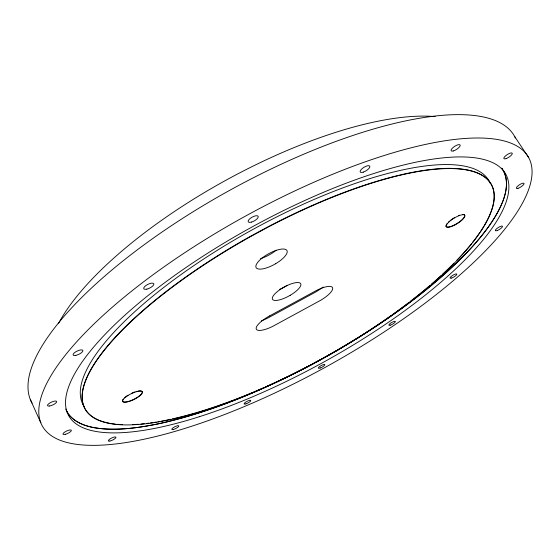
<?xml version="1.0" encoding="UTF-8"?>
<svg xmlns="http://www.w3.org/2000/svg" width="560" height="560" viewBox="0 0 560 560"><rect width="100%" height="100%" fill="white"/><g stroke="black" fill="none" stroke-linecap="round" stroke-linejoin="round"><path stroke-width="0.84" d="M358.351 337.582L337.218 350.315L312.459 364.098M358.953 337.218C399.497 311.689 438.578 283.031 471.31 247.835C483.686 234.045 495.453 219.219 502.593 201.957C506.765 191.317 509.012 177.968 501.711 168.14L502.593 169.225M446.194 226.093L446.278 226.835M318.85 360.514L312.977 363.72A232.057 70.917 -28.9 0 1 301.882 369.523M319.585 360.115L323.988 357.714M311.829 364.427C265.146 389.039 216.188 410.165 164.724 422.429C145.103 426.818 124.999 430.08 104.832 428.981C91.819 427.959 77.294 425.145 68.649 414.421M141.687 391.167L142.065 391.468A10.899 3.199 -26.1 0 1 131.439 400.372A10.899 3.199 -26.1 0 1 123.298 399.042M514.675 136.528L528.717 157.682A277.746 85.477 -28.9 0 1 198.905 423.843A277.746 85.477 -28.9 0 1 128.674 293.503A277.746 85.477 -28.9 0 1 528.717 157.682M66.563 410.879L67.956 413.252M503.202 170.471C510.573 184.107 504.147 200.207 497.448 212.765C487.452 230.426 473.865 245.735 459.571 260.022C417.984 300.405 369.306 332.808 318.696 360.731C268.275 387.856 215.187 411.166 159.124 423.668C137.487 428.036 115.024 431.375 93.058 427.49C82.138 425.278 70.007 420.091 65.723 408.975M30.303 399.455L40.817 422.807M490.868 212.037A232.057 70.917 -28.9 0 0 267.645 227.01L250.404 236.348A232.057 70.917 -28.9 0 0 98.756 420.154M490.588 212.751A232.057 70.917 -28.9 0 1 484.323 225.4M483.917 226.093A232.057 70.917 -28.9 0 1 480.347 231.714M479.864 232.428A232.057 70.917 -28.9 0 1 472.612 242.291M471.548 243.628A232.057 70.917 -28.9 0 1 456.96 260.127M453.978 263.193A232.057 70.917 -28.9 0 1 442.428 274.351M441.147 275.534A232.057 70.917 -28.9 0 1 431.781 283.864M429.87 285.509A232.057 70.917 -28.9 0 1 410.508 301.217M409.199 302.232A232.057 70.917 -28.9 0 1 392.308 314.727M391.615 315.224A232.057 70.917 -28.9 0 1 370.202 329.84M369.516 330.288A232.057 70.917 -28.9 0 1 324.723 357.315M301.14 369.901A232.057 70.917 -28.9 0 1 289.247 375.851M288.505 376.215A232.057 70.917 -28.9 0 1 265.398 386.967M264.607 387.317A232.057 70.917 -28.9 0 1 253.512 392.105M252.721 392.441A232.057 70.917 -28.9 0 1 206.948 409.437M206.143 409.696A232.057 70.917 -28.9 0 1 195.734 412.874M194.943 413.105A232.057 70.917 -28.9 0 1 172.48 418.908M170.877 419.258A232.057 70.917 -28.9 0 1 163.751 420.728M162.904 420.889A232.057 70.917 -28.9 0 1 161.224 421.204M159.551 421.505A232.057 70.917 -28.9 0 1 157.885 421.792M156.233 422.072A232.057 70.917 -28.9 0 1 154.595 422.331M152.971 422.583A232.057 70.917 -28.9 0 1 150.549 422.933M148.953 423.15A232.057 70.917 -28.9 0 1 146.58 423.444M144.235 423.717A232.057 70.917 -28.9 0 1 140.882 424.046M138.404 424.256A232.057 70.917 -28.9 0 1 132.545 424.599M122.556 424.634A232.057 70.917 -28.9 0 1 116.963 424.284M115.311 424.116A232.057 70.917 -28.9 0 1 112.091 423.696M111.314 423.577A232.057 70.917 -28.9 0 1 99.449 420.434M84.329 406.742A231.77 71.61 -28.9 0 1 252.224 229.824A231.77 71.61 -28.9 0 1 490.161 183.288M32.06 403.13A275.681 90.482 -28.9 0 1 231.476 189.357A275.681 90.482 -28.9 0 1 515.41 137.963M58.646 323.239A242.165 83.426 -28.9 0 1 226.037 180.187A242.165 83.426 -28.9 0 1 435.155 116.599M464.436 214.886A10.822 3.157 -31.7 0 1 456.953 223.524A10.822 3.157 -31.7 0 1 446.061 226.135L446.061 225.631A10.822 3.157 -31.7 0 1 447.132 223.58M448.679 221.907A10.822 3.157 -31.7 0 1 449.652 221.032M450.744 220.15A10.822 3.157 -31.7 0 1 454.489 217.637M458.388 215.677A10.822 3.157 -31.7 0 1 459.599 215.215M462.658 214.501A10.822 3.157 -31.7 0 1 464.009 214.634M124.733 397.572A10.899 3.199 -26.1 0 1 127.967 395.227M131.985 393.099A10.899 3.199 -26.1 0 1 134.743 391.986M136.066 391.559A10.899 3.199 -26.1 0 1 137.319 391.23M138.467 390.999A10.899 3.199 -26.1 0 1 141.127 390.964M323.232 287.028A25.445 7.882 -29.3 0 1 313.824 293.034L270.053 316.834A25.466 7.896 -28.5 0 1 261.373 320.901M287.203 285.355A16.065 5.201 -28.9 0 1 285.341 286.503L283.409 287.581A16.065 5.201 -28.9 0 1 279.489 289.436M276.122 250.222A17.57 6.223 -29 0 1 270.424 254.205L268.317 255.381A17.57 6.223 -29 0 1 260.54 258.594M269.682 315.868L267.407 317.163A17.871 5.362 -28.5 0 0 256.361 329.231A17.871 5.362 -28.5 0 0 272.615 326.431L320.852 300.188A17.857 5.348 -29.3 0 0 332.598 287.77A17.857 5.348 -29.3 0 0 317.086 290.15L269.682 315.868M275.688 263.704L273.567 264.88A17.626 6.083 -29 0 1 256.046 267.477A17.626 6.083 -29 0 1 268.422 253.848L270.62 252.686A17.626 6.083 -29 0 1 287.021 250.677A17.626 6.083 -29 0 1 275.688 263.704M290.206 295.295L288.267 296.373A16.114 5.082 -28.9 0 1 272.447 299.187A16.114 5.082 -28.9 0 1 283.962 287.147L285.971 286.083A16.114 5.082 -28.9 0 1 300.762 283.808A16.114 5.082 -28.9 0 1 290.206 295.295M324.821 357.497L313.075 363.902A232.071 70.875 -28.9 0 1 84.581 407.988A232.071 70.875 -28.9 0 1 250.551 236.607L267.785 227.262A232.071 70.875 -28.9 0 1 492.282 186.375A232.071 70.875 -28.9 0 1 324.821 357.497M142.17 391.692L141.792 391.384A10.899 3.199 -26.1 0 0 125.23 397.46A10.899 3.199 -26.1 0 0 129.885 401.205A10.899 3.199 -26.1 0 0 142.17 391.692M446.194 226.345L446.187 225.834A10.822 3.157 -31.7 0 1 460.39 215.201A10.822 3.157 -31.7 0 1 460.404 221.431A10.822 3.157 -31.7 0 1 446.194 226.345M199.339 416.703A249.676 76.461 -28.9 0 0 507.402 177.842A249.676 76.461 -28.9 0 0 154.889 290.164A249.676 76.461 -28.9 0 0 199.339 416.703M251.454 222.11A5.684 2.17 -29 0 0 258.181 216.342A5.684 2.17 -29 0 0 249.907 218.673A5.684 2.17 -29 0 0 251.454 222.11M320.299 367.99A3.682 0.91 -28.8 0 0 324.828 364.63A3.682 0.91 -28.8 0 0 319.655 366.548A3.682 0.91 -28.8 0 0 320.299 367.99M518.014 188.335A4.557 1.295 -32.7 0 0 524.09 183.722A4.557 1.295 -32.7 0 0 518.504 185.437A4.557 1.295 -32.7 0 0 518.014 188.335M65.359 434.287A4.599 1.316 -25 0 0 71.365 430.339A4.599 1.316 -25 0 0 64.792 432.033A4.599 1.316 -25 0 0 65.359 434.287M453.271 150.962A5.341 1.813 -32.9 0 0 460.208 145.39A5.341 1.813 -32.9 0 0 453.369 147.259A5.341 1.813 -32.9 0 0 453.271 150.962M173.488 429.45A3.927 1.008 -26.8 0 0 178.836 426.027A3.927 1.008 -26.8 0 0 173.572 427.476A3.927 1.008 -26.8 0 0 173.488 429.45M451.717 278.012A3.906 0.994 -30.9 0 0 456.827 274.239A3.906 0.994 -30.9 0 0 451.773 275.996A3.906 0.994 -30.9 0 0 451.717 278.012M75.824 355.369A5.376 1.841 -25 0 0 82.915 350.588A5.376 1.841 -25 0 0 75.243 352.135A5.376 1.841 -25 0 0 75.824 355.369M363.461 172.081A5.593 2.058 -31.5 0 0 369.782 166.18A5.593 2.058 -31.5 0 0 361.746 168.952A5.593 2.058 -31.5 0 0 363.461 172.081M245.917 403.879A3.745 0.931 -27.8 0 0 250.775 400.533A3.745 0.931 -27.8 0 0 245.616 402.213A3.745 0.931 -27.8 0 0 245.917 403.879M497.35 230.489A4.186 1.12 -31.9 0 0 502.495 226.324A4.186 1.12 -31.9 0 0 496.86 228.529A4.186 1.12 -31.9 0 0 497.35 230.489M49.616 406A5.012 1.568 -24.6 0 0 56.679 401.765A5.012 1.568 -24.6 0 0 49.945 402.913A5.012 1.568 -24.6 0 0 49.616 406M506.198 158.571A4.97 1.533 -33.1 0 0 512.295 153.37A4.97 1.533 -33.1 0 0 505.687 155.757A4.97 1.533 -33.1 0 0 506.198 158.571M109.907 441.042A4.221 1.134 -25.8 0 0 115.934 437.472A4.221 1.134 -25.8 0 0 110.509 438.62A4.221 1.134 -25.8 0 0 109.907 441.042M390.264 325.178A3.731 0.931 -29.9 0 0 395.381 321.692A3.731 0.931 -29.9 0 0 390.726 323.106A3.731 0.931 -29.9 0 0 390.264 325.178M146.86 289.142A5.614 2.079 -26.5 0 0 153.839 283.808A5.614 2.079 -26.5 0 0 145.642 285.733A5.614 2.079 -26.5 0 0 146.86 289.142"/></g></svg>
